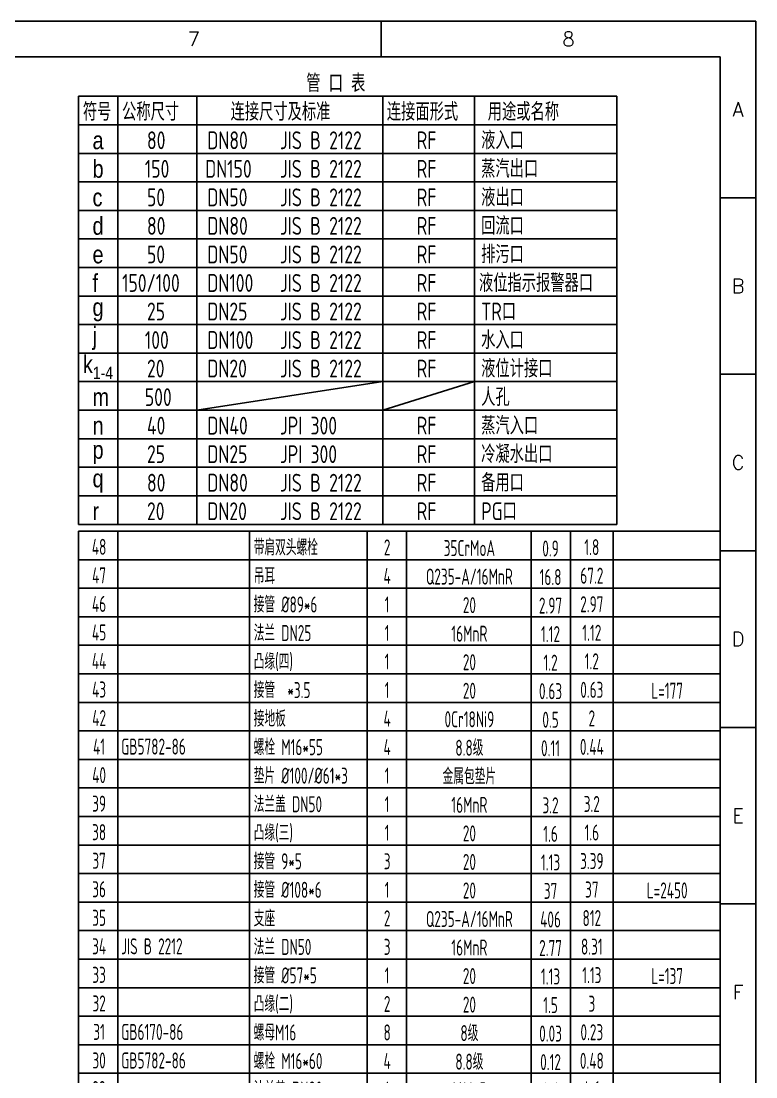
# Model space of a CAD drawing. Header units: millimetres. Extents: x -500 to 16320, y -200 to 11680.
# Drawn here: x 12198 to 16320, y 5760 to 11680 of the extents above; entities that cross this region are included whole.
import ezdxf
from ezdxf.enums import TextEntityAlignment as Align

# ---------------------------------------------------------------- set-up
doc = ezdxf.new("R2010")
doc.units = ezdxf.units.MM
doc.header["$LTSCALE"] = 200
for name, color, linetype in [('1轮廓实线层', 7, 'Continuous'), ('2细线层', 4, 'Continuous'), ('6文字层', 3, 'Continuous'), ('图框层', 7, 'Continuous')]:
    doc.layers.add(name, color=color, linetype=linetype)
doc.styles.add('PC_TEXTSTYLE', font='isocp.shx', dxfattribs={"width": 0.8, "bigfont": 'hzfs.shx'})
doc.styles.add('TH_GBDIM', font='romans.shx', dxfattribs={"width": 0.8, "bigfont": 'gbcbig.shx'})

# ---------------------------------------------------------------- blocks, each defined once
blk = doc.blocks.new('PC_MXB_BLOCK')
at = {"layer": '1轮廓实线层'}
for p, q in [((-180, 8), (-180, 0)), ((0, 8), (0, 0))]:
    blk.add_line(p, q, dxfattribs=at)
at = {"layer": '2细线层'}
for p, q in [((-180, 8), (0, 8)), ((-169, 8), (-169, 0)), ((-132, 8), (-132, 0)), ((-99, 8), (-99, 0)), ((-88, 8), (-88, 0)), ((-53, 8), (-53, 0)), ((-42, 8), (-42, 0)), ((-30, 8), (-30, 0)), ((-180, 0), (0, 0))]:
    blk.add_line(p, q, dxfattribs=at)
at = {"layer": '6文字层', "style": 'PC_TEXTSTYLE'}
for tag, width, p, p2 in [('序号', 0.769182, (-178.38, 1.35), (-170.09, 1.35)), ('代号', 3.14773, (-168.05, 1.35), (-134.11, 1.35)), ('名称', 2.802424, (-130.87, 1.2), (-100.28, 1.2)), ('数量', 0.817449, (-97.88, 1.2), (-89, 1.2)), ('材料', 2.943328, (-86.43, 1.01), (-54.3, 1.01)), ('总重', 0.958888, (-41.2, 1.27), (-30.86, 1.27)), ('备注', 2.494074, (-28.61, 1.02), (-1.16, 1.02)), ('单重', 0.854038, (-52.21, 0.89), (-43, 0.89))]:
    blk.add_attdef(tag, text='', height=4.5, dxfattribs=dict(at, width=width)).set_placement(p, p2, align=Align.FIT)

msp = doc.modelspace()

# ---------------------------------------------------------------- linework, layer by layer
for p, q in [((12519.84, 11258.31), (15539.84, 11258.31)), ((12519.84, 11258.31), (12519.84, 8858.31)), ((12739.84, 11258.31), (12739.84, 8858.31)), ((13182.68, 11258.31), (13182.68, 8858.31)), ((14226.52, 11258.31), (14226.52, 8858.31)), ((14741.21, 11258.31), (14741.21, 8858.31)), ((12519.84, 11098.31), (15539.84, 11098.31)), ((12519.84, 10938.31), (15539.84, 10938.31)), ((12519.84, 10778.31), (15539.84, 10778.31)), ((12519.84, 10618.31), (15539.84, 10618.31)), ((12519.84, 10458.31), (15539.84, 10458.31)), ((12519.84, 10298.31), (15539.84, 10298.31)), ((12519.84, 10138.31), (15539.84, 10138.31)), ((12519.84, 9978.31), (15539.84, 9978.31)), ((12519.84, 9818.31), (15539.84, 9818.31)), ((12519.84, 9658.31), (15539.84, 9658.31)), ((13182.68, 9498.31), (14226.52, 9658.31)), ((14226.52, 9498.31), (14741.21, 9658.31)), ((12519.84, 9498.31), (15539.84, 9498.31)), ((12519.84, 9338.31), (15539.84, 9338.31)), ((12519.84, 9178.31), (15539.84, 9178.31)), ((12519.84, 9018.31), (15539.84, 9018.31)), ((12519.84, 8858.31), (15539.84, 8858.31))]:
    msp.add_line(p, q)
at = {"layer": '1轮廓实线层'}
msp.add_line((15539.84, 11258.31), (15539.84, 8858.31), dxfattribs=at)
at = {"layer": '2细线层'}
for p, q in [((16320, 11680), (-500, 11680)), ((14217.5, 11680), (14217.5, 11480)), ((16320, 11680), (16320, -200)), ((16320, 10690), (16120, 10690)), ((16320, 9700), (16120, 9700)), ((16320, 8710), (16120, 8710)), ((16320, 7720), (16120, 7720)), ((16320, 6730), (16120, 6730))]:
    msp.add_line(p, q, dxfattribs=at)
at = {"layer": '图框层'}
for q in [(0, 11480), (16120, 0)]:
    msp.add_line((16120, 11480), q, dxfattribs=at)

# ---------------------------------------------------------------- block references
ref = msp.add_blockref('PC_MXB_BLOCK', (16120, 8660), dxfattribs=dict(at, xscale=20, yscale=20, zscale=20))
ref.add_attrib('材料', '35CrMoA', dxfattribs={"layer": '6文字层', "height": 90, "style": 'PC_TEXTSTYLE', "width": 0.667}).set_placement((14712.63, 8680.21), align=Align.CENTER)
ref.add_attrib('序号', '48', dxfattribs={"layer": '6文字层', "height": 90, "style": 'PC_TEXTSTYLE', "width": 0.667}).set_placement((12635.3, 8686.98), align=Align.CENTER)
ref.add_attrib('名称', '带肩双头螺栓', (13502.67, 8683.91), dxfattribs={"layer": '6文字层', "height": 90, "style": 'PC_TEXTSTYLE', "width": 0.667})
ref.add_attrib('数量', '2', dxfattribs={"layer": '6文字层', "height": 90, "style": 'PC_TEXTSTYLE', "width": 0.667}).set_placement((14251.2, 8683.91), align=Align.CENTER)
ref.add_attrib('单重', '0.9', dxfattribs={"layer": '6文字层', "height": 90, "style": 'PC_TEXTSTYLE', "width": 0.667}).set_placement((15167.93, 8677.74), align=Align.CENTER)
ref.add_attrib('总重', '1.8', dxfattribs={"layer": '6文字层', "height": 90, "style": 'PC_TEXTSTYLE', "width": 0.667}).set_placement((15399.49, 8685.31), align=Align.CENTER)
ref = msp.add_blockref('PC_MXB_BLOCK', (16120, 8500), dxfattribs=dict(at, xscale=20, yscale=20, zscale=20))
ref.add_attrib('材料', 'Q235-A/16MnR', dxfattribs={"layer": '6文字层', "height": 90, "style": 'PC_TEXTSTYLE', "width": 0.667}).set_placement((14712.63, 8520.21), align=Align.CENTER)
ref.add_attrib('序号', '47', dxfattribs={"layer": '6文字层', "height": 90, "style": 'PC_TEXTSTYLE', "width": 0.667}).set_placement((12635.3, 8526.98), align=Align.CENTER)
ref.add_attrib('名称', '吊耳', (13502.67, 8523.91), dxfattribs={"layer": '6文字层', "height": 90, "style": 'PC_TEXTSTYLE', "width": 0.667})
ref.add_attrib('数量', '4', dxfattribs={"layer": '6文字层', "height": 90, "style": 'PC_TEXTSTYLE', "width": 0.667}).set_placement((14251.2, 8523.91), align=Align.CENTER)
ref.add_attrib('单重', '16.8', dxfattribs={"layer": '6文字层', "height": 90, "style": 'PC_TEXTSTYLE', "width": 0.667}).set_placement((15167.93, 8517.74), align=Align.CENTER)
ref.add_attrib('总重', '67.2', dxfattribs={"layer": '6文字层', "height": 90, "style": 'PC_TEXTSTYLE', "width": 0.667}).set_placement((15399.49, 8525.31), align=Align.CENTER)
ref = msp.add_blockref('PC_MXB_BLOCK', (16120, 8340), dxfattribs=dict(at, xscale=20, yscale=20, zscale=20))
ref.add_attrib('材料', '20', dxfattribs={"layer": '6文字层', "height": 90, "style": 'PC_TEXTSTYLE', "width": 0.667}).set_placement((14712.63, 8360.21), align=Align.CENTER)
ref.add_attrib('序号', '46', dxfattribs={"layer": '6文字层', "height": 90, "style": 'PC_TEXTSTYLE', "width": 0.667}).set_placement((12635.3, 8366.98), align=Align.CENTER)
ref.add_attrib('名称', '接管 %%c89*6', (13502.67, 8363.91), dxfattribs={"layer": '6文字层', "height": 90, "style": 'PC_TEXTSTYLE', "width": 0.667})
ref.add_attrib('数量', '1', dxfattribs={"layer": '6文字层', "height": 90, "style": 'PC_TEXTSTYLE', "width": 0.667}).set_placement((14251.2, 8363.91), align=Align.CENTER)
ref.add_attrib('单重', '2.97', dxfattribs={"layer": '6文字层', "height": 90, "style": 'PC_TEXTSTYLE', "width": 0.667}).set_placement((15167.93, 8357.74), align=Align.CENTER)
ref.add_attrib('总重', '2.97', dxfattribs={"layer": '6文字层', "height": 90, "style": 'PC_TEXTSTYLE', "width": 0.667}).set_placement((15399.49, 8365.31), align=Align.CENTER)
ref = msp.add_blockref('PC_MXB_BLOCK', (16120, 8180), dxfattribs=dict(at, xscale=20, yscale=20, zscale=20))
ref.add_attrib('材料', '16MnR', dxfattribs={"layer": '6文字层', "height": 90, "style": 'PC_TEXTSTYLE', "width": 0.667}).set_placement((14712.63, 8200.21), align=Align.CENTER)
ref.add_attrib('序号', '45', dxfattribs={"layer": '6文字层', "height": 90, "style": 'PC_TEXTSTYLE', "width": 0.667}).set_placement((12635.3, 8206.98), align=Align.CENTER)
ref.add_attrib('名称', '法兰 DN25', (13502.67, 8203.91), dxfattribs={"layer": '6文字层', "height": 90, "style": 'PC_TEXTSTYLE', "width": 0.667})
ref.add_attrib('数量', '1', dxfattribs={"layer": '6文字层', "height": 90, "style": 'PC_TEXTSTYLE', "width": 0.667}).set_placement((14251.2, 8203.91), align=Align.CENTER)
ref.add_attrib('单重', '1.12', dxfattribs={"layer": '6文字层', "height": 90, "style": 'PC_TEXTSTYLE', "width": 0.667}).set_placement((15167.93, 8197.74), align=Align.CENTER)
ref.add_attrib('总重', '1.12', dxfattribs={"layer": '6文字层', "height": 90, "style": 'PC_TEXTSTYLE', "width": 0.667}).set_placement((15399.49, 8205.31), align=Align.CENTER)
ref = msp.add_blockref('PC_MXB_BLOCK', (16120, 8020), dxfattribs=dict(at, xscale=20, yscale=20, zscale=20))
ref.add_attrib('材料', '20', dxfattribs={"layer": '6文字层', "height": 90, "style": 'PC_TEXTSTYLE', "width": 0.667}).set_placement((14712.63, 8040.21), align=Align.CENTER)
ref.add_attrib('序号', '44', dxfattribs={"layer": '6文字层', "height": 90, "style": 'PC_TEXTSTYLE', "width": 0.667}).set_placement((12635.3, 8046.98), align=Align.CENTER)
ref.add_attrib('名称', '凸缘(四)', (13502.67, 8043.91), dxfattribs={"layer": '6文字层', "height": 90, "style": 'PC_TEXTSTYLE', "width": 0.667})
ref.add_attrib('数量', '1', dxfattribs={"layer": '6文字层', "height": 90, "style": 'PC_TEXTSTYLE', "width": 0.667}).set_placement((14251.2, 8043.91), align=Align.CENTER)
ref.add_attrib('单重', '1.2', dxfattribs={"layer": '6文字层', "height": 90, "style": 'PC_TEXTSTYLE', "width": 0.667}).set_placement((15167.93, 8037.74), align=Align.CENTER)
ref.add_attrib('总重', '1.2', dxfattribs={"layer": '6文字层', "height": 90, "style": 'PC_TEXTSTYLE', "width": 0.667}).set_placement((15399.49, 8045.31), align=Align.CENTER)
ref = msp.add_blockref('PC_MXB_BLOCK', (16120, 7860), dxfattribs=dict(at, xscale=20, yscale=20, zscale=20))
ref.add_attrib('材料', '20', dxfattribs={"layer": '6文字层', "height": 90, "style": 'PC_TEXTSTYLE', "width": 0.667}).set_placement((14712.63, 7880.21), align=Align.CENTER)
ref.add_attrib('序号', '43', dxfattribs={"layer": '6文字层', "height": 90, "style": 'PC_TEXTSTYLE', "width": 0.667}).set_placement((12635.3, 7886.98), align=Align.CENTER)
ref.add_attrib('名称', '接管 %%32*3.5', (13502.67, 7883.91), dxfattribs={"layer": '6文字层', "height": 90, "style": 'PC_TEXTSTYLE', "width": 0.667})
ref.add_attrib('数量', '1', dxfattribs={"layer": '6文字层', "height": 90, "style": 'PC_TEXTSTYLE', "width": 0.667}).set_placement((14251.2, 7883.91), align=Align.CENTER)
ref.add_attrib('备注', 'L=177', dxfattribs={"layer": '6文字层', "height": 90, "style": 'PC_TEXTSTYLE', "width": 0.667}).set_placement((15822.29, 7880.49), align=Align.CENTER)
ref.add_attrib('单重', '0.63', dxfattribs={"layer": '6文字层', "height": 90, "style": 'PC_TEXTSTYLE', "width": 0.667}).set_placement((15167.93, 7877.74), align=Align.CENTER)
ref.add_attrib('总重', '0.63', dxfattribs={"layer": '6文字层', "height": 90, "style": 'PC_TEXTSTYLE', "width": 0.667}).set_placement((15399.49, 7885.31), align=Align.CENTER)
ref = msp.add_blockref('PC_MXB_BLOCK', (16120, 7700), dxfattribs=dict(at, xscale=20, yscale=20, zscale=20))
ref.add_attrib('材料', '0Cr18Ni9', dxfattribs={"layer": '6文字层', "height": 90, "style": 'PC_TEXTSTYLE', "width": 0.667}).set_placement((14712.63, 7720.21), align=Align.CENTER)
ref.add_attrib('序号', '42', dxfattribs={"layer": '6文字层', "height": 90, "style": 'PC_TEXTSTYLE', "width": 0.667}).set_placement((12635.3, 7726.98), align=Align.CENTER)
ref.add_attrib('名称', '接地板', (13502.67, 7723.91), dxfattribs={"layer": '6文字层', "height": 90, "style": 'PC_TEXTSTYLE', "width": 0.667})
ref.add_attrib('数量', '4', dxfattribs={"layer": '6文字层', "height": 90, "style": 'PC_TEXTSTYLE', "width": 0.667}).set_placement((14251.2, 7723.91), align=Align.CENTER)
ref.add_attrib('单重', '0.5', dxfattribs={"layer": '6文字层', "height": 90, "style": 'PC_TEXTSTYLE', "width": 0.667}).set_placement((15167.93, 7717.74), align=Align.CENTER)
ref.add_attrib('总重', '2', dxfattribs={"layer": '6文字层', "height": 90, "style": 'PC_TEXTSTYLE', "width": 0.667}).set_placement((15399.49, 7725.31), align=Align.CENTER)
ref = msp.add_blockref('PC_MXB_BLOCK', (16120, 7540), dxfattribs=dict(at, xscale=20, yscale=20, zscale=20))
ref.add_attrib('材料', '8.8级', dxfattribs={"layer": '6文字层', "height": 90, "style": 'PC_TEXTSTYLE', "width": 0.667}).set_placement((14712.63, 7560.21), align=Align.CENTER)
ref.add_attrib('代号', 'GB5782-86', (12759.06, 7566.98), dxfattribs={"layer": '6文字层', "height": 90, "style": 'PC_TEXTSTYLE', "width": 0.667})
ref.add_attrib('序号', '41', dxfattribs={"layer": '6文字层', "height": 90, "style": 'PC_TEXTSTYLE', "width": 0.667}).set_placement((12635.3, 7566.98), align=Align.CENTER)
ref.add_attrib('名称', '螺栓 M16*55', (13502.67, 7563.91), dxfattribs={"layer": '6文字层', "height": 90, "style": 'PC_TEXTSTYLE', "width": 0.667})
ref.add_attrib('数量', '4', dxfattribs={"layer": '6文字层', "height": 90, "style": 'PC_TEXTSTYLE', "width": 0.667}).set_placement((14251.2, 7563.91), align=Align.CENTER)
ref.add_attrib('单重', '0.11', dxfattribs={"layer": '6文字层', "height": 90, "style": 'PC_TEXTSTYLE', "width": 0.667}).set_placement((15167.93, 7557.74), align=Align.CENTER)
ref.add_attrib('总重', '0.44', dxfattribs={"layer": '6文字层', "height": 90, "style": 'PC_TEXTSTYLE', "width": 0.667}).set_placement((15399.49, 7565.31), align=Align.CENTER)
ref = msp.add_blockref('PC_MXB_BLOCK', (16120, 7380), dxfattribs=dict(at, xscale=20, yscale=20, zscale=20))
ref.add_attrib('材料', '金属包垫片', dxfattribs={"layer": '6文字层', "height": 90, "style": 'PC_TEXTSTYLE', "width": 0.667}).set_placement((14712.63, 7400.21), align=Align.CENTER)
ref.add_attrib('序号', '40', dxfattribs={"layer": '6文字层', "height": 90, "style": 'PC_TEXTSTYLE', "width": 0.667}).set_placement((12635.3, 7406.98), align=Align.CENTER)
ref.add_attrib('名称', '垫片 %%c100/%%c61*3', (13502.67, 7403.91), dxfattribs={"layer": '6文字层', "height": 90, "style": 'PC_TEXTSTYLE', "width": 0.667})
ref.add_attrib('数量', '1', dxfattribs={"layer": '6文字层', "height": 90, "style": 'PC_TEXTSTYLE', "width": 0.667}).set_placement((14251.2, 7403.91), align=Align.CENTER)
ref = msp.add_blockref('PC_MXB_BLOCK', (16120, 7220), dxfattribs=dict(at, xscale=20, yscale=20, zscale=20))
ref.add_attrib('材料', '16MnR', dxfattribs={"layer": '6文字层', "height": 90, "style": 'PC_TEXTSTYLE', "width": 0.667}).set_placement((14712.63, 7240.21), align=Align.CENTER)
ref.add_attrib('序号', '39', dxfattribs={"layer": '6文字层', "height": 90, "style": 'PC_TEXTSTYLE', "width": 0.667}).set_placement((12635.3, 7246.98), align=Align.CENTER)
ref.add_attrib('名称', '法兰盖 DN50', (13502.67, 7243.91), dxfattribs={"layer": '6文字层', "height": 90, "style": 'PC_TEXTSTYLE', "width": 0.667})
ref.add_attrib('数量', '1', dxfattribs={"layer": '6文字层', "height": 90, "style": 'PC_TEXTSTYLE', "width": 0.667}).set_placement((14251.2, 7243.91), align=Align.CENTER)
ref.add_attrib('单重', '3.2', dxfattribs={"layer": '6文字层', "height": 90, "style": 'PC_TEXTSTYLE', "width": 0.667}).set_placement((15167.93, 7237.74), align=Align.CENTER)
ref.add_attrib('总重', '3.2', dxfattribs={"layer": '6文字层', "height": 90, "style": 'PC_TEXTSTYLE', "width": 0.667}).set_placement((15399.49, 7245.31), align=Align.CENTER)
ref = msp.add_blockref('PC_MXB_BLOCK', (16120, 7060), dxfattribs=dict(at, xscale=20, yscale=20, zscale=20))
ref.add_attrib('材料', '20', dxfattribs={"layer": '6文字层', "height": 90, "style": 'PC_TEXTSTYLE', "width": 0.667}).set_placement((14712.63, 7080.21), align=Align.CENTER)
ref.add_attrib('序号', '38', dxfattribs={"layer": '6文字层', "height": 90, "style": 'PC_TEXTSTYLE', "width": 0.667}).set_placement((12635.3, 7086.98), align=Align.CENTER)
ref.add_attrib('名称', '凸缘(三)', (13502.67, 7083.91), dxfattribs={"layer": '6文字层', "height": 90, "style": 'PC_TEXTSTYLE', "width": 0.667})
ref.add_attrib('数量', '1', dxfattribs={"layer": '6文字层', "height": 90, "style": 'PC_TEXTSTYLE', "width": 0.667}).set_placement((14251.2, 7083.91), align=Align.CENTER)
ref.add_attrib('单重', '1.6', dxfattribs={"layer": '6文字层', "height": 90, "style": 'PC_TEXTSTYLE', "width": 0.667}).set_placement((15167.93, 7077.74), align=Align.CENTER)
ref.add_attrib('总重', '1.6', dxfattribs={"layer": '6文字层', "height": 90, "style": 'PC_TEXTSTYLE', "width": 0.667}).set_placement((15399.49, 7085.31), align=Align.CENTER)
ref = msp.add_blockref('PC_MXB_BLOCK', (16120, 6900), dxfattribs=dict(at, xscale=20, yscale=20, zscale=20))
ref.add_attrib('材料', '20', dxfattribs={"layer": '6文字层', "height": 90, "style": 'PC_TEXTSTYLE', "width": 0.667}).set_placement((14712.63, 6920.21), align=Align.CENTER)
ref.add_attrib('序号', '37', dxfattribs={"layer": '6文字层', "height": 90, "style": 'PC_TEXTSTYLE', "width": 0.667}).set_placement((12635.3, 6926.98), align=Align.CENTER)
ref.add_attrib('名称', '接管 %%57*5', (13502.67, 6923.91), dxfattribs={"layer": '6文字层', "height": 90, "style": 'PC_TEXTSTYLE', "width": 0.667})
ref.add_attrib('数量', '3', dxfattribs={"layer": '6文字层', "height": 90, "style": 'PC_TEXTSTYLE', "width": 0.667}).set_placement((14251.2, 6923.91), align=Align.CENTER)
ref.add_attrib('单重', '1.13', dxfattribs={"layer": '6文字层', "height": 90, "style": 'PC_TEXTSTYLE', "width": 0.667}).set_placement((15167.93, 6917.74), align=Align.CENTER)
ref.add_attrib('总重', '3.39', dxfattribs={"layer": '6文字层', "height": 90, "style": 'PC_TEXTSTYLE', "width": 0.667}).set_placement((15399.49, 6925.31), align=Align.CENTER)
ref = msp.add_blockref('PC_MXB_BLOCK', (16120, 6740), dxfattribs=dict(at, xscale=20, yscale=20, zscale=20))
ref.add_attrib('材料', '20', dxfattribs={"layer": '6文字层', "height": 90, "style": 'PC_TEXTSTYLE', "width": 0.667}).set_placement((14712.63, 6760.21), align=Align.CENTER)
ref.add_attrib('序号', '36', dxfattribs={"layer": '6文字层', "height": 90, "style": 'PC_TEXTSTYLE', "width": 0.667}).set_placement((12635.3, 6766.98), align=Align.CENTER)
ref.add_attrib('名称', '接管 %%c108*6', (13502.67, 6763.91), dxfattribs={"layer": '6文字层', "height": 90, "style": 'PC_TEXTSTYLE', "width": 0.667})
ref.add_attrib('数量', '1', dxfattribs={"layer": '6文字层', "height": 90, "style": 'PC_TEXTSTYLE', "width": 0.667}).set_placement((14251.2, 6763.91), align=Align.CENTER)
ref.add_attrib('备注', 'L=2450', dxfattribs={"layer": '6文字层', "height": 90, "style": 'PC_TEXTSTYLE', "width": 0.667}).set_placement((15822.29, 6760.49), align=Align.CENTER)
ref.add_attrib('单重', '37', dxfattribs={"layer": '6文字层', "height": 90, "style": 'PC_TEXTSTYLE', "width": 0.667}).set_placement((15167.93, 6757.74), align=Align.CENTER)
ref.add_attrib('总重', '37', dxfattribs={"layer": '6文字层', "height": 90, "style": 'PC_TEXTSTYLE', "width": 0.667}).set_placement((15399.49, 6765.31), align=Align.CENTER)
ref = msp.add_blockref('PC_MXB_BLOCK', (16120, 6580), dxfattribs=dict(at, xscale=20, yscale=20, zscale=20))
ref.add_attrib('材料', 'Q235-A/16MnR', dxfattribs={"layer": '6文字层', "height": 90, "style": 'PC_TEXTSTYLE', "width": 0.667}).set_placement((14712.63, 6600.21), align=Align.CENTER)
ref.add_attrib('序号', '35', dxfattribs={"layer": '6文字层', "height": 90, "style": 'PC_TEXTSTYLE', "width": 0.667}).set_placement((12635.3, 6606.98), align=Align.CENTER)
ref.add_attrib('名称', '支座', (13502.67, 6603.91), dxfattribs={"layer": '6文字层', "height": 90, "style": 'PC_TEXTSTYLE', "width": 0.667})
ref.add_attrib('数量', '2', dxfattribs={"layer": '6文字层', "height": 90, "style": 'PC_TEXTSTYLE', "width": 0.667}).set_placement((14251.2, 6603.91), align=Align.CENTER)
ref.add_attrib('单重', '406', dxfattribs={"layer": '6文字层', "height": 90, "style": 'PC_TEXTSTYLE', "width": 0.667}).set_placement((15167.93, 6597.74), align=Align.CENTER)
ref.add_attrib('总重', '812', dxfattribs={"layer": '6文字层', "height": 90, "style": 'PC_TEXTSTYLE', "width": 0.667}).set_placement((15399.49, 6605.31), align=Align.CENTER)
ref = msp.add_blockref('PC_MXB_BLOCK', (16120, 6420), dxfattribs=dict(at, xscale=20, yscale=20, zscale=20))
ref.add_attrib('材料', '16MnR', dxfattribs={"layer": '6文字层', "height": 90, "style": 'PC_TEXTSTYLE', "width": 0.667}).set_placement((14712.63, 6440.21), align=Align.CENTER)
ref.add_attrib('代号', 'JIS B 2212', (12759.06, 6446.98), dxfattribs={"layer": '6文字层', "height": 90, "style": 'PC_TEXTSTYLE', "width": 0.667})
ref.add_attrib('序号', '34', dxfattribs={"layer": '6文字层', "height": 90, "style": 'PC_TEXTSTYLE', "width": 0.667}).set_placement((12635.3, 6446.98), align=Align.CENTER)
ref.add_attrib('名称', '法兰 DN50', (13502.67, 6443.91), dxfattribs={"layer": '6文字层', "height": 90, "style": 'PC_TEXTSTYLE', "width": 0.667})
ref.add_attrib('数量', '3', dxfattribs={"layer": '6文字层', "height": 90, "style": 'PC_TEXTSTYLE', "width": 0.667}).set_placement((14251.2, 6443.91), align=Align.CENTER)
ref.add_attrib('单重', '2.77', dxfattribs={"layer": '6文字层', "height": 90, "style": 'PC_TEXTSTYLE', "width": 0.667}).set_placement((15167.93, 6437.74), align=Align.CENTER)
ref.add_attrib('总重', '8.31', dxfattribs={"layer": '6文字层', "height": 90, "style": 'PC_TEXTSTYLE', "width": 0.667}).set_placement((15399.49, 6445.31), align=Align.CENTER)
ref = msp.add_blockref('PC_MXB_BLOCK', (16120, 6260), dxfattribs=dict(at, xscale=20, yscale=20, zscale=20))
ref.add_attrib('材料', '20', dxfattribs={"layer": '6文字层', "height": 90, "style": 'PC_TEXTSTYLE', "width": 0.667}).set_placement((14712.63, 6280.21), align=Align.CENTER)
ref.add_attrib('序号', '33', dxfattribs={"layer": '6文字层', "height": 90, "style": 'PC_TEXTSTYLE', "width": 0.667}).set_placement((12635.3, 6286.98), align=Align.CENTER)
ref.add_attrib('名称', '接管 %%c57*5', (13502.67, 6283.91), dxfattribs={"layer": '6文字层', "height": 90, "style": 'PC_TEXTSTYLE', "width": 0.667})
ref.add_attrib('数量', '1', dxfattribs={"layer": '6文字层', "height": 90, "style": 'PC_TEXTSTYLE', "width": 0.667}).set_placement((14251.2, 6283.91), align=Align.CENTER)
ref.add_attrib('备注', 'L=137', dxfattribs={"layer": '6文字层', "height": 90, "style": 'PC_TEXTSTYLE', "width": 0.667}).set_placement((15822.29, 6280.49), align=Align.CENTER)
ref.add_attrib('单重', '1.13', dxfattribs={"layer": '6文字层', "height": 90, "style": 'PC_TEXTSTYLE', "width": 0.667}).set_placement((15167.93, 6277.74), align=Align.CENTER)
ref.add_attrib('总重', '1.13', dxfattribs={"layer": '6文字层', "height": 90, "style": 'PC_TEXTSTYLE', "width": 0.667}).set_placement((15399.49, 6285.31), align=Align.CENTER)
ref = msp.add_blockref('PC_MXB_BLOCK', (16120, 6100), dxfattribs=dict(at, xscale=20, yscale=20, zscale=20))
ref.add_attrib('材料', '20', dxfattribs={"layer": '6文字层', "height": 90, "style": 'PC_TEXTSTYLE', "width": 0.667}).set_placement((14712.63, 6120.21), align=Align.CENTER)
ref.add_attrib('序号', '32', dxfattribs={"layer": '6文字层', "height": 90, "style": 'PC_TEXTSTYLE', "width": 0.667}).set_placement((12635.3, 6126.98), align=Align.CENTER)
ref.add_attrib('名称', '凸缘(二)', (13502.67, 6123.91), dxfattribs={"layer": '6文字层', "height": 90, "style": 'PC_TEXTSTYLE', "width": 0.667})
ref.add_attrib('数量', '2', dxfattribs={"layer": '6文字层', "height": 90, "style": 'PC_TEXTSTYLE', "width": 0.667}).set_placement((14251.2, 6123.91), align=Align.CENTER)
ref.add_attrib('单重', '1.5', dxfattribs={"layer": '6文字层', "height": 90, "style": 'PC_TEXTSTYLE', "width": 0.667}).set_placement((15167.93, 6117.74), align=Align.CENTER)
ref.add_attrib('总重', '3', dxfattribs={"layer": '6文字层', "height": 90, "style": 'PC_TEXTSTYLE', "width": 0.667}).set_placement((15399.49, 6125.31), align=Align.CENTER)
ref = msp.add_blockref('PC_MXB_BLOCK', (16120, 5940), dxfattribs=dict(at, xscale=20, yscale=20, zscale=20))
ref.add_attrib('材料', '8级', dxfattribs={"layer": '6文字层', "height": 90, "style": 'PC_TEXTSTYLE', "width": 0.667}).set_placement((14712.63, 5960.21), align=Align.CENTER)
ref.add_attrib('代号', 'GB6170-86', (12759.06, 5966.98), dxfattribs={"layer": '6文字层', "height": 90, "style": 'PC_TEXTSTYLE', "width": 0.667})
ref.add_attrib('序号', '31', dxfattribs={"layer": '6文字层', "height": 90, "style": 'PC_TEXTSTYLE', "width": 0.667}).set_placement((12635.3, 5966.98), align=Align.CENTER)
ref.add_attrib('名称', '螺母M16', (13502.67, 5963.91), dxfattribs={"layer": '6文字层', "height": 90, "style": 'PC_TEXTSTYLE', "width": 0.667})
ref.add_attrib('数量', '8', dxfattribs={"layer": '6文字层', "height": 90, "style": 'PC_TEXTSTYLE', "width": 0.667}).set_placement((14251.2, 5963.91), align=Align.CENTER)
ref.add_attrib('单重', '0.03', dxfattribs={"layer": '6文字层', "height": 90, "style": 'PC_TEXTSTYLE', "width": 0.667}).set_placement((15167.93, 5957.74), align=Align.CENTER)
ref.add_attrib('总重', '0.23', dxfattribs={"layer": '6文字层', "height": 90, "style": 'PC_TEXTSTYLE', "width": 0.667}).set_placement((15399.49, 5965.31), align=Align.CENTER)
ref = msp.add_blockref('PC_MXB_BLOCK', (16120, 5780), dxfattribs=dict(at, xscale=20, yscale=20, zscale=20))
ref.add_attrib('材料', '8.8级', dxfattribs={"layer": '6文字层', "height": 90, "style": 'PC_TEXTSTYLE', "width": 0.667}).set_placement((14712.63, 5800.21), align=Align.CENTER)
ref.add_attrib('代号', 'GB5782-86', (12759.06, 5806.98), dxfattribs={"layer": '6文字层', "height": 90, "style": 'PC_TEXTSTYLE', "width": 0.667})
ref.add_attrib('序号', '30', dxfattribs={"layer": '6文字层', "height": 90, "style": 'PC_TEXTSTYLE', "width": 0.667}).set_placement((12635.3, 5806.98), align=Align.CENTER)
ref.add_attrib('名称', '螺栓 M16*60', (13502.67, 5803.91), dxfattribs={"layer": '6文字层', "height": 90, "style": 'PC_TEXTSTYLE', "width": 0.667})
ref.add_attrib('数量', '4', dxfattribs={"layer": '6文字层', "height": 90, "style": 'PC_TEXTSTYLE', "width": 0.667}).set_placement((14251.2, 5803.91), align=Align.CENTER)
ref.add_attrib('单重', '0.12', dxfattribs={"layer": '6文字层', "height": 90, "style": 'PC_TEXTSTYLE', "width": 0.667}).set_placement((15167.93, 5797.74), align=Align.CENTER)
ref.add_attrib('总重', '0.48', dxfattribs={"layer": '6文字层', "height": 90, "style": 'PC_TEXTSTYLE', "width": 0.667}).set_placement((15399.49, 5805.31), align=Align.CENTER)
ref = msp.add_blockref('PC_MXB_BLOCK', (16120, 5620), dxfattribs=dict(at, xscale=20, yscale=20, zscale=20))
ref.add_attrib('材料', '16MnR', dxfattribs={"layer": '6文字层', "height": 90, "style": 'PC_TEXTSTYLE', "width": 0.667}).set_placement((14712.63, 5640.21), align=Align.CENTER)
ref.add_attrib('序号', '29', dxfattribs={"layer": '6文字层', "height": 90, "style": 'PC_TEXTSTYLE', "width": 0.667}).set_placement((12635.3, 5646.98), align=Align.CENTER)
ref.add_attrib('名称', '法兰盖 DN80', (13502.67, 5643.91), dxfattribs={"layer": '6文字层', "height": 90, "style": 'PC_TEXTSTYLE', "width": 0.667})
ref.add_attrib('数量', '1', dxfattribs={"layer": '6文字层', "height": 90, "style": 'PC_TEXTSTYLE', "width": 0.667}).set_placement((14251.2, 5643.91), align=Align.CENTER)
ref.add_attrib('单重', '4.6', dxfattribs={"layer": '6文字层', "height": 90, "style": 'PC_TEXTSTYLE', "width": 0.667}).set_placement((15167.93, 5637.74), align=Align.CENTER)
ref.add_attrib('总重', '4.6', dxfattribs={"layer": '6文字层', "height": 90, "style": 'PC_TEXTSTYLE', "width": 0.667}).set_placement((15399.49, 5645.31), align=Align.CENTER)

# ---------------------------------------------------------------- texts
at = {"char_height": 100, "attachment_point": 1, "style": 'PC_TEXTSTYLE'}
for s, insert, width in [('管 口 表', (13797.58, 11381.73), 774.9798), ('符号', (12544.22, 11221.73), 517.1872), ('公称尺寸', (12764.22, 11221.73), 517.1872), ('连接尺寸及标准', (13372.97, 11221.73), 774.9798), ('连接面形式', (14249.61, 11221.73), 790.3269), ('用途或名称', (14815.53, 11221.73), 790.3269), ('液入口', (14778.62, 11061.73), 790.3269), ('{\\fArial|b0|i0|c0|p32;a}', (12598.33, 11061.73), 517.1872), ('80', (12904.01, 11061.73), 517.1872), ('DN80', (13242.45, 11061.73), 517.1872), ('JIS B 2122', (13649.67, 11061.73), 517.1872), ('RF', (14417.02, 11061.73), 517.1872), ('{\\fArial|b0|i0|c0|p32;b}', (12598.33, 10901.73), 517.1872), ('150', (12891.86, 10901.73), 517.1872), ('DN150', (13230.29, 10901.73), 517.1872), ('JIS B 2122', (13649.67, 10901.73), 517.1872), ('RF', (14417.02, 10901.73), 517.1872), ('蒸汽出口', (14778.62, 10901.73), 790.3269), ('{\\fArial|b0|i0|c0|p32;c}', (12598.33, 10741.73), 517.1872), ('50', (12904.01, 10741.73), 517.1872), ('DN50', (13242.45, 10741.73), 517.1872), ('JIS B 2122', (13649.67, 10741.73), 517.1872), ('RF', (14417.02, 10741.73), 517.1872), ('液出口', (14778.62, 10741.73), 790.3269), ('{\\fArial|b0|i0|c0|p32;d}', (12598.33, 10581.73), 517.1872), ('80', (12904.01, 10581.73), 517.1872), ('DN80', (13242.45, 10581.73), 517.1872), ('JIS B 2122', (13649.67, 10581.73), 517.1872), ('RF', (14417.02, 10581.73), 517.1872), ('回流口', (14778.62, 10581.73), 790.3269), ('50', (12904.01, 10421.73), 517.1872), ('DN50', (13242.45, 10421.73), 517.1872), ('JIS B 2122', (13649.67, 10421.73), 517.1872), ('RF', (14417.02, 10421.73), 517.1872), ('排污口', (14778.62, 10421.73), 790.3269), ('{\\fArial|b0|i0|c0|p32;e}', (12598.33, 10421.73), 517.1872), ('{\\fArial|b0|i0|c0|p32;f}', (12598.33, 10261.73), 517.1872), ('150/100', (12764.22, 10261.73), 517.1872), ('DN100', (13242.45, 10261.73), 517.1872), ('JIS B 2122', (13649.67, 10261.73), 517.1872), ('RF', (14417.02, 10261.73), 517.1872), ('液位指示报警器口', (14766.44, 10261.73), 790.3269), ('{\\fArial|b0|i0|c0|p32;g}', (12598.33, 10126.33), 517.1872), ('25', (12904.01, 10101.73), 517.1872), ('DN25', (13242.45, 10101.73), 517.1872), ('JIS B 2122', (13649.67, 10101.73), 517.1872), ('RF', (14417.02, 10101.73), 517.1872), ('TR口', (14778.62, 10101.73), 790.3269), ('{\\fArial|b0|i0|c0|p32;j}', (12598.33, 9966.33), 517.1872), ('水入口', (14778.62, 9941.73), 790.3269), ('100', (12891.86, 9941.73), 517.1872), ('DN100', (13242.45, 9941.73), 517.1872), ('JIS B 2122', (13649.67, 9941.73), 517.1872), ('RF', (14417.02, 9941.73), 517.1872), ('\\A1;{\\fArial|b0|i0|c0|p32;k\\H0.7x;\\S^ 1-4;}', (12544.22, 9806.33), 517.1872), ('20', (12904.01, 9781.73), 517.1872), ('DN20', (13242.45, 9781.73), 517.1872), ('JIS B 2122', (13649.67, 9781.73), 517.1872), ('RF', (14417.02, 9781.73), 517.1872), ('液位计接口', (14778.62, 9781.73), 790.3269), ('{\\fArial|b0|i0|c0|p32;m}', (12598.33, 9621.73), 517.1872), ('500', (12891.86, 9621.73), 517.1872), ('人孔', (14778.62, 9621.73), 790.3269), ('蒸汽入口', (14778.62, 9461.73), 790.3269), ('{\\fArial|b0|i0|c0|p32;n}', (12598.33, 9461.73), 517.1872), ('40', (12904.01, 9461.73), 517.1872), ('DN40', (13242.45, 9461.73), 517.1872), ('JPI 300', (13649.67, 9461.73), 517.1872), ('RF', (14417.02, 9461.73), 517.1872), ('{\\fArial|b0|i0|c0|p32;p}', (12598.33, 9325.94), 517.1872), ('25', (12904.01, 9301.73), 517.1872), ('DN25', (13242.45, 9301.73), 517.1872), ('JPI 300', (13649.67, 9301.73), 517.1872), ('RF', (14417.02, 9301.73), 517.1872), ('冷凝水出口', (14778.62, 9301.73), 790.3269), ('{\\fArial|b0|i0|c0|p32;q}', (12598.33, 9165.94), 517.1872), ('80', (12904.01, 9141.73), 517.1872), ('DN80', (13242.45, 9141.73), 517.1872), ('JIS B 2122', (13649.67, 9141.73), 517.1872), ('RF', (14417.02, 9141.73), 517.1872), ('备用口', (14778.62, 9141.73), 790.3269), ('{\\fArial|b0|i0|c0|p32;r}', (12598.33, 8981.73), 517.1872), ('20', (12904.01, 8981.73), 517.1872), ('DN20', (13242.45, 8981.73), 517.1872), ('JIS B 2122', (13649.67, 8981.73), 517.1872), ('RF', (14417.02, 8981.73), 517.1872), ('PG口', (14778.62, 8981.73), 790.3269)]:
    msp.add_mtext(s, dxfattribs=dict(at, insert=insert, width=width))
at = {"layer": '6文字层', "style": 'TH_GBDIM'}
for s, p in [('7', (13166.25, 11580)), ('8', (15268.75, 11580)), ('A', (16220, 11185)), ('B', (16220, 10195)), ('C', (16220, 9205)), ('D', (16220, 8215)), ('E', (16220, 7225)), ('F', (16220, 6235))]:
    msp.add_text(s, height=80, dxfattribs=at).set_placement(p, align=Align.MIDDLE)

doc.saveas('drawing.dxf')
